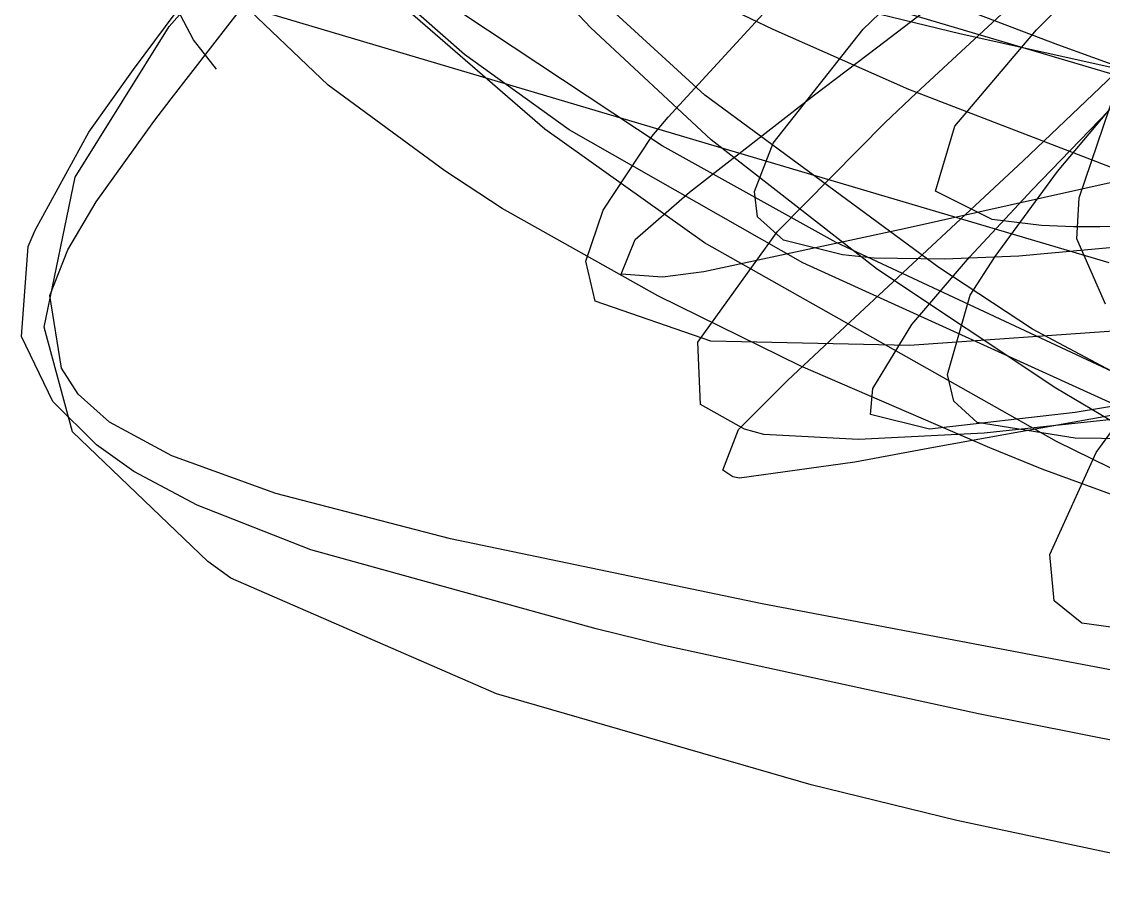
# Model space of a CAD drawing. Header units: metres. Extents: x -663 to 215, y -40 to 703.
# Drawn here: x -75.24 to -60.84, y 203.02 to 214.39 of the extents above; entities that cross this region are included whole.
import ezdxf

# ---------------------------------------------------------------- set-up
doc = ezdxf.new("R2010")
doc.units = ezdxf.units.M

msp = doc.modelspace()

# ---------------------------------------------------------------- linework, layer by layer
for p, q in [((-73.278, 214.324, -2361.363), (-71.854, 215.945, -2370.035)), ((-61.444, 214.083, -2260.038), (-65.628, 215.673, -2264.118)), ((-64.034, 214.292, -2384.752), (-62.511, 215.76, -2393.74)), ((-68.277, 212.959, -2330.096), (-71.18, 215.48, -2341.715)), ((-56.072, 212.31, -2263.61), (-66.463, 215.395, -2272.132)), ((-72.955, 214.15, -2355.129), (-73.582, 215.341, -2365.876)), ((-66.712, 212.736, -2326.92), (-70.575, 215.297, -2339.756)), ((-61.729, 214.281, -2377.144), (-60.717, 215.308, -2383.155)), ((-69.345, 213.955, -2340.373), (-70.682, 215.127, -2348.571)), ((-67.664, 214.306, -2344.679), (-68.458, 215.158, -2349.252)), ((-65.235, 214.285, -2286.455), (-67.076, 215.172, -2291.649)), ((-73.753, 213.751, -2372.981), (-72.785, 215.064, -2381.848)), ((-71.16, 213.545, -2342.258), (-72.653, 214.969, -2352.373)), ((-65.572, 212.604, -2267.566), (-73.391, 214.928, -2273.834)), ((-73.25, 213.361, -2371.774), (-72.137, 214.803, -2381.489)), ((-66.635, 213.118, -2378.024), (-64.976, 214.923, -2389.291)), ((-62.731, 214.222, -2323.403), (-65.123, 214.808, -2330.285)), ((-63.329, 213.439, -2391.896), (-61.742, 214.909, -2399.037)), ((-63.839, 214.057, -2393.115), (-62.907, 214.771, -2397.216)), ((-66.144, 213.409, -2334.67), (-67.392, 214.552, -2340.641)), ((-74.532, 212.318, -2350.794), (-73.278, 214.324, -2361.363)), ((-66.06, 212.818, -2337.029), (-67.664, 214.306, -2344.679)), ((-65.235, 212.77, -2371.124), (-64.034, 214.292, -2384.752)), ((-63.43, 213.488, -2281.786), (-65.235, 214.285, -2286.455)), ((-62.816, 213, -2366.066), (-61.729, 214.281, -2377.144)), ((-57.881, 213.149, -2310.814), (-62.731, 214.222, -2323.403)), ((-61.905, 212.538, -2391.381), (-60.065, 214.291, -2397.53)), ((-72.649, 213.757, -2351.444), (-72.955, 214.15, -2355.129)), ((-61.447, 212.394, -2384.976), (-60.024, 214.097, -2392.401)), ((-57.109, 212.506, -2255.843), (-61.444, 214.083, -2260.038)), ((-67.951, 212.948, -2333.636), (-69.345, 213.955, -2340.373)), ((-64.682, 213.414, -2388.903), (-63.839, 214.057, -2393.115)), ((-61.16, 212.045, -2366.49), (-60.512, 213.959, -2380.516)), ((-74.35, 212.917, -2367.054), (-73.753, 213.751, -2372.981)), ((-69.609, 212.403, -2334.503), (-71.16, 213.545, -2342.258)), ((-61.786, 212.149, -2389.582), (-60.374, 213.616, -2395.811)), ((-73.484, 213.06, -2369.649), (-73.25, 213.361, -2371.774)), ((-66.347, 212.117, -2376.914), (-64.682, 213.414, -2388.903)), ((-63.029, 211.114, -2323.193), (-66.144, 213.409, -2334.67)), ((-63.742, 213.049, -2389.831), (-63.329, 213.439, -2391.896)), ((-59.3, 211.892, -2272.342), (-63.43, 213.488, -2281.786)), ((-74.25, 211.99, -2361.426), (-73.484, 213.06, -2369.649)), ((-66.85, 212.862, -2376.226), (-66.635, 213.118, -2378.024)), ((-75.061, 211.612, -2357.032), (-74.35, 212.917, -2367.054)), ((-66.151, 211.446, -2323.105), (-68.277, 212.959, -2330.096)), ((-64.841, 211.178, -2322.233), (-67.951, 212.948, -2333.636)), ((-65.179, 211.596, -2380.356), (-63.742, 213.049, -2389.831)), ((-63.072, 212.134, -2352.594), (-62.816, 213, -2366.066)), ((-67.5, 211.877, -2367.806), (-66.85, 212.862, -2376.226)), ((-63.843, 211.09, -2328.42), (-66.06, 212.818, -2337.029)), ((-64.397, 211.447, -2320.444), (-66.712, 212.736, -2326.92)), ((-65.481, 212.129, -2363.032), (-65.235, 212.77, -2371.124)), ((-60.758, 211.176, -2263.722), (-65.572, 212.604, -2267.566)), ((-64.148, 210.45, -2380.216), (-61.905, 212.538, -2391.381)), ((-68.844, 211.902, -2331.158), (-69.609, 212.403, -2334.503)), ((-62.28, 211.263, -2378.525), (-61.447, 212.394, -2384.976)), ((-74.944, 210.321, -2339.782), (-74.532, 212.318, -2350.794)), ((-60.668, 212.262, -2309.865), (-63.488, 211.632, -2321.593)), ((-67.074, 211.49, -2368.226), (-66.347, 212.117, -2376.914)), ((-65.445, 211.789, -2357.392), (-65.481, 212.129, -2363.032)), ((-62.318, 211.753, -2338.995), (-63.072, 212.134, -2352.594)), ((-62.618, 211.254, -2384.782), (-61.786, 212.149, -2389.582)), ((-74.628, 211.349, -2356.05), (-74.25, 211.99, -2361.426)), ((-61.191, 211.498, -2361.688), (-61.16, 212.045, -2366.49)), ((-66.771, 210.738, -2323.511), (-68.844, 211.902, -2331.158)), ((-67.728, 211.2, -2360.36), (-67.5, 211.877, -2367.806)), ((-65.098, 211.478, -2349.943), (-65.445, 211.789, -2357.392)), ((-63.488, 211.632, -2321.593), (-66.159, 211.058, -2337.581)), ((-61.66, 211.676, -2332.314), (-62.318, 211.753, -2338.995)), ((-61.236, 211.659, -2328.781), (-61.66, 211.676, -2332.314)), ((-60.885, 211.657, -2326.168), (-61.236, 211.659, -2328.781)), ((-60.603, 211.661, -2324.213), (-60.885, 211.657, -2326.168)), ((-75.155, 211.396, -2355.316), (-75.061, 211.612, -2357.032)), ((-67.26, 211.028, -2354.492), (-67.074, 211.49, -2368.226)), ((-66.239, 210.119, -2366.114), (-65.179, 211.596, -2380.356)), ((-64.313, 211.286, -2341.515), (-65.098, 211.478, -2349.943)), ((-58.972, 211.542, -2314.084), (-61.963, 211.267, -2326.384)), ((-60.811, 210.628, -2352.075), (-61.191, 211.498, -2361.688)), ((-75.243, 210.195, -2344.869), (-75.155, 211.396, -2355.316)), ((-74.867, 210.741, -2350.476), (-74.628, 211.349, -2356.05)), ((-61.462, 208.796, -2310.538), (-66.151, 211.446, -2323.105)), ((-60.035, 209.41, -2310.01), (-64.397, 211.447, -2320.444)), ((-67.605, 210.665, -2352.463), (-67.728, 211.2, -2360.36)), ((-63.888, 211.241, -2337.979), (-64.313, 211.286, -2341.515)), ((-62.953, 211.227, -2331.798), (-63.888, 211.241, -2337.979)), ((-63.389, 210.358, -2378.372), (-62.618, 211.254, -2384.782)), ((-61.963, 211.267, -2326.384), (-62.953, 211.227, -2331.798)), ((-62.611, 210.748, -2374.999), (-62.28, 211.263, -2378.525)), ((-66.159, 211.058, -2337.581), (-66.708, 210.985, -2343.615)), ((-60.711, 209.301, -2310.303), (-64.841, 211.178, -2322.233)), ((-61.469, 209.507, -2320.612), (-63.843, 211.09, -2328.42)), ((-61.78, 210.294, -2319.142), (-63.029, 211.114, -2323.193)), ((-66.708, 210.985, -2343.615), (-67.26, 211.028, -2354.492)), ((-74.714, 209.775, -2340.146), (-74.867, 210.741, -2350.476)), ((-66.065, 210.133, -2336.588), (-67.605, 210.665, -2352.463)), ((-64.868, 209.803, -2317.414), (-66.771, 210.738, -2323.511)), ((-62.915, 209.692, -2364.146), (-62.611, 210.748, -2374.999)), ((-60.933, 208.65, -2384.777), (-59.581, 210.518, -2392.03)), ((-74.567, 208.928, -2331.466), (-74.944, 210.321, -2339.782)), ((-64.48, 210.14, -2378.186), (-64.148, 210.45, -2380.216)), ((-63.909, 209.504, -2368.537), (-63.389, 210.358, -2378.372)), ((-59.363, 210.362, -2307.282), (-63.421, 210.075, -2322.201)), ((-74.828, 209.332, -2336.571), (-75.243, 210.195, -2344.869)), ((-56.734, 207.605, -2305.691), (-61.78, 210.294, -2319.142)), ((-66.204, 209.291, -2352.66), (-66.239, 210.119, -2366.114)), ((-63.421, 210.075, -2322.201), (-66.065, 210.133, -2336.588)), ((-65.045, 209.609, -2374.029), (-64.48, 210.14, -2378.186)), ((-74.491, 209.428, -2336.057), (-74.714, 209.775, -2340.146)), ((-62.348, 208.713, -2310.293), (-64.868, 209.803, -2317.414)), ((-65.697, 208.955, -2366.768), (-65.045, 209.609, -2374.029)), ((-62.83, 209.333, -2358.842), (-62.915, 209.692, -2364.146)), ((-58.27, 209.669, -2320.175), (-61.215, 209.183, -2334.671)), ((-63.937, 209.158, -2361.962), (-63.909, 209.504, -2368.537)), ((-59.642, 208.418, -2315.217), (-61.469, 209.507, -2320.612)), ((-74.244, 208.751, -2330.553), (-74.828, 209.332, -2336.571)), ((-74.071, 209.055, -2331.319), (-74.491, 209.428, -2336.057)), ((-62.516, 209.052, -2352.797), (-62.83, 209.333, -2358.842)), ((-65.615, 208.961, -2343.043), (-66.204, 209.291, -2352.66)), ((-61.215, 209.183, -2334.671), (-63.151, 208.963, -2349.103)), ((-60.467, 209.191, -2311.088), (-63.099, 208.717, -2324.058)), ((-59.603, 209.209, -2309.817), (-62.423, 208.91, -2321.306)), ((-73.244, 208.606, -2325.13), (-74.071, 209.055, -2331.319)), ((-63.151, 208.963, -2349.103), (-63.937, 209.158, -2361.962)), ((-61.212, 208.84, -2340.977), (-62.516, 209.052, -2352.797)), ((-72.761, 207.198, -2319.664), (-74.567, 208.928, -2331.466)), ((-65.905, 208.415, -2353.396), (-65.697, 208.955, -2366.768)), ((-65.357, 208.891, -2340.071), (-65.615, 208.961, -2343.043)), ((-64.096, 208.822, -2330.449), (-65.357, 208.891, -2340.071)), ((-62.423, 208.91, -2321.306), (-64.096, 208.822, -2330.449)), ((-73.749, 208.399, -2326.73), (-74.244, 208.751, -2330.553)), ((-58.673, 207.432, -2303.886), (-61.462, 208.796, -2310.538)), ((-60.207, 208.831, -2334.379), (-61.212, 208.84, -2340.977)), ((-71.857, 208.106, -2317.765), (-73.244, 208.606, -2325.13)), ((-63.099, 208.717, -2324.058), (-64.149, 208.523, -2331.162)), ((-61.653, 208.428, -2308.425), (-62.348, 208.713, -2310.293)), ((-61.549, 207.293, -2376.108), (-60.933, 208.65, -2384.777)), ((-64.149, 208.523, -2331.162), (-65.682, 208.309, -2346.075)), ((-72.904, 207.949, -2321.612), (-73.749, 208.399, -2326.73)), ((-65.771, 208.328, -2348.214), (-65.905, 208.415, -2353.396)), ((-65.682, 208.309, -2346.075), (-65.771, 208.328, -2348.214)), ((-57.782, 207.013, -2299.041), (-61.653, 208.428, -2308.425)), ((-69.53, 207.5, -2308.582), (-71.857, 208.106, -2317.765)), ((-71.39, 207.354, -2314.517), (-72.904, 207.949, -2321.612)), ((-65.383, 206.634, -2296.077), (-69.53, 207.5, -2308.582)), ((-67.592, 206.303, -2301.501), (-71.39, 207.354, -2314.517)), ((-72.456, 206.978, -2318.081), (-72.761, 207.198, -2319.664)), ((-61.492, 206.673, -2369.414), (-61.549, 207.293, -2376.108)), ((-68.919, 205.438, -2305.424), (-72.456, 206.978, -2318.081)), ((-59.518, 205.522, -2281.742), (-65.383, 206.634, -2296.077)), ((-61.124, 206.379, -2363.704), (-61.492, 206.673, -2369.414)), ((-66.709, 206.085, -2298.787), (-67.592, 206.303, -2301.501)), ((-60.331, 206.267, -2356.968), (-61.124, 206.379, -2363.704)), ((-62.5, 205.168, -2287.588), (-66.709, 206.085, -2298.787)), ((-64.729, 204.224, -2293.988), (-68.919, 205.438, -2305.424)), ((-57.597, 204.194, -2276.196), (-62.5, 205.168, -2287.588)), ((-62.79, 203.749, -2289.225), (-64.729, 204.224, -2293.988)), ((-59.341, 203.017, -2281.477), (-62.79, 203.749, -2289.225))]:
    msp.add_line(p, q)

doc.saveas('drawing.dxf')
